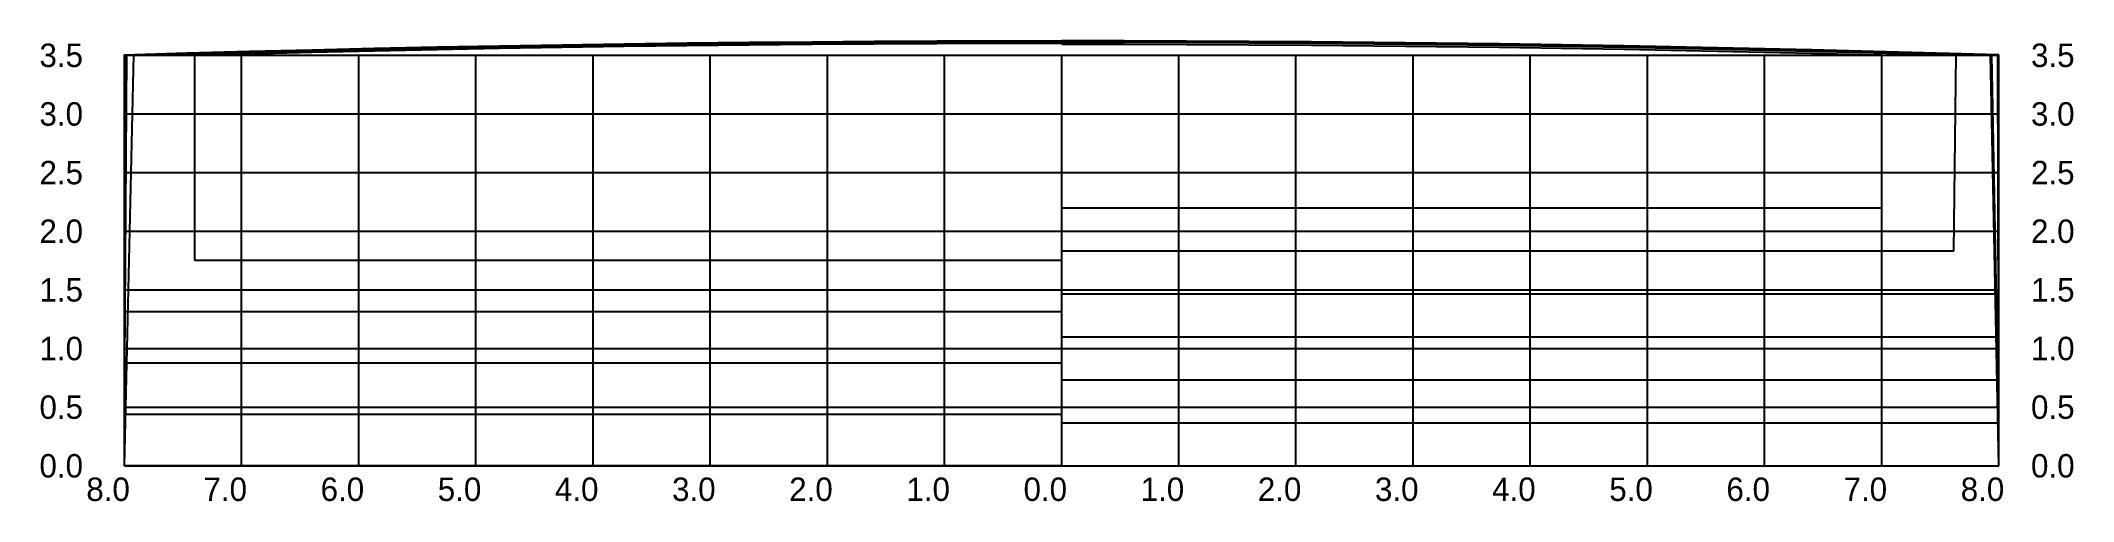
# Model space of a CAD drawing. Header units: metres. Extents: x -87 to 86, y -3 to 36.
import ezdxf

# ---------------------------------------------------------------- set-up
doc = ezdxf.new("R2010")
doc.units = ezdxf.units.M

msp = doc.modelspace()

# ---------------------------------------------------------------- linework, layer by layer
for p, q in [((-80, 35.044), (-74.667, 35.199)), ((-80, 35.043), (-74.667, 35.198)), ((-80, 35.012), (-74.667, 35.167)), ((-80, 35.011), (-74.667, 35.166)), ((-80, 35.001), (-74.667, 35.156)), ((-80, 35), (-74.667, 35.155)), ((-80, 35), (-74.667, 35.155)), ((-80, 35), (-80, 35.044)), ((-80, 35), (-80, 35.043)), ((-80, 35), (-80, 35.012)), ((-80, 35), (-80, 35.011)), ((-80, 35), (-80, 35.001)), ((-80, 13.125), (-80, 35)), ((-80, 8.75), (-80, 35)), ((-80, 4.375), (-79.807, 35)), ((-80, 0.002), (-79.21, 35)), ((-80, 0), (-79.21, 35)), ((-80, 0), (-80, 35)), ((-80, 0), (-80, 35)), ((-80, 0), (-79.917, 35)), ((-80, 0), (-79.888, 35)), ((-80, 0), (-80, 35)), ((-80, 35), (-80, 35)), ((-80, 0), (-80, 35)), ((-80, 0), (-79.998, 35)), ((-80, 0), (-79.993, 35)), ((-80, 0), (-80, 35)), ((-80, 35), (80, 35)), ((-80, 35), (80, 35)), ((-80, 0), (-80, 35)), ((-80, 0), (-80, 35)), ((-79.998, 35), (-74.667, 35.155)), ((-79.993, 35), (-74.667, 35.154)), ((-79.917, 35), (-74.667, 35.152)), ((-79.888, 35), (-74.667, 35.151)), ((-79.807, 35), (-74.667, 35.149)), ((-79.21, 35), (-74.667, 35.132)), ((-79.21, 35), (-74.667, 35.132)), ((-74.667, 35.199), (-69.333, 35.343)), ((-74.667, 35.198), (-69.333, 35.342)), ((-74.667, 35.167), (-69.333, 35.311)), ((-74.667, 35.166), (-69.333, 35.31)), ((-74.667, 35.156), (-69.333, 35.3)), ((-74.667, 35.155), (-69.333, 35.299)), ((-74.667, 35.155), (-69.333, 35.299)), ((-74.667, 35.155), (-69.333, 35.299)), ((-74.667, 35.154), (-69.333, 35.298)), ((-74.667, 35.152), (-69.333, 35.296)), ((-74.667, 35.151), (-69.333, 35.295)), ((-74.667, 35.149), (-69.333, 35.293)), ((-74.667, 35.132), (-69.333, 35.276)), ((-74.667, 35.132), (-69.333, 35.276)), ((-74.005, 35), (-69.333, 35.126)), ((-74.005, 17.498), (-74.005, 35)), ((-70, 0), (-70, 35)), ((-69.333, 35.343), (-64, 35.476)), ((-69.333, 35.342), (-64, 35.475)), ((-69.333, 35.311), (-64, 35.444)), ((-69.333, 35.31), (-64, 35.443)), ((-69.333, 35.3), (-64, 35.433)), ((-69.333, 35.299), (-64, 35.432)), ((-69.333, 35.299), (-64, 35.432)), ((-69.333, 35.298), (-64, 35.432)), ((-69.333, 35.299), (-64, 35.432)), ((-69.333, 35.296), (-64, 35.43)), ((-69.333, 35.295), (-64, 35.429)), ((-69.333, 35.293), (-64, 35.426)), ((-69.333, 35.276), (-64, 35.409)), ((-69.333, 35.276), (-64, 35.409)), ((-69.333, 35.126), (-64, 35.259)), ((-64, 35.476), (-58.667, 35.599)), ((-64, 35.475), (-58.667, 35.598)), ((-64, 35.444), (-58.667, 35.567)), ((-64, 35.443), (-58.667, 35.566)), ((-64, 35.433), (-58.667, 35.556)), ((-64, 35.432), (-58.667, 35.555)), ((-64, 35.432), (-58.667, 35.555)), ((-64, 35.432), (-58.667, 35.555)), ((-64, 35.432), (-58.667, 35.554)), ((-64, 35.43), (-58.667, 35.552)), ((-64, 35.429), (-58.667, 35.551)), ((-64, 35.426), (-58.667, 35.549)), ((-64, 35.409), (-58.667, 35.532)), ((-64, 35.409), (-58.667, 35.532)), ((-64, 35.259), (-58.667, 35.382)), ((-60, 0), (-60, 35)), ((-58.667, 35.599), (-53.333, 35.711)), ((-58.667, 35.598), (-53.333, 35.71)), ((-58.667, 35.567), (-53.333, 35.679)), ((-58.667, 35.566), (-53.333, 35.678)), ((-58.667, 35.556), (-53.333, 35.668)), ((-58.667, 35.555), (-53.333, 35.667)), ((-58.667, 35.555), (-53.333, 35.667)), ((-58.667, 35.555), (-53.333, 35.667)), ((-58.667, 35.554), (-53.333, 35.666)), ((-58.667, 35.552), (-53.333, 35.664)), ((-58.667, 35.551), (-53.333, 35.663)), ((-58.667, 35.549), (-53.333, 35.661)), ((-58.667, 35.532), (-53.333, 35.644)), ((-58.667, 35.532), (-53.333, 35.644)), ((-58.667, 35.382), (-53.333, 35.494)), ((-53.333, 35.711), (-48, 35.812)), ((-53.333, 35.71), (-48, 35.811)), ((-53.333, 35.679), (-48, 35.78)), ((-53.333, 35.678), (-48, 35.779)), ((-53.333, 35.668), (-48, 35.769)), ((-53.333, 35.667), (-48, 35.768)), ((-53.333, 35.667), (-48, 35.768)), ((-53.333, 35.666), (-48, 35.768)), ((-53.333, 35.667), (-48, 35.768)), ((-53.333, 35.664), (-48, 35.766)), ((-53.333, 35.663), (-48, 35.765)), ((-53.333, 35.661), (-48, 35.762)), ((-53.333, 35.644), (-48, 35.745)), ((-53.333, 35.644), (-48, 35.745)), ((-53.333, 35.494), (-48, 35.595)), ((-50, 0), (-50, 35)), ((-48, 35.812), (-42.667, 35.903)), ((-48, 35.811), (-42.667, 35.902)), ((-48, 35.78), (-42.667, 35.871)), ((-48, 35.779), (-42.667, 35.87)), ((-48, 35.769), (-42.667, 35.86)), ((-48, 35.768), (-42.667, 35.859)), ((-48, 35.768), (-42.667, 35.859)), ((-48, 35.768), (-42.667, 35.859)), ((-48, 35.768), (-42.667, 35.858)), ((-48, 35.766), (-42.667, 35.856)), ((-48, 35.765), (-42.667, 35.855)), ((-48, 35.762), (-42.667, 35.853)), ((-48, 35.745), (-42.667, 35.836)), ((-48, 35.745), (-42.667, 35.836)), ((-48, 35.595), (-42.667, 35.686)), ((-42.667, 35.903), (-37.333, 35.983)), ((-42.667, 35.902), (-37.333, 35.982)), ((-42.667, 35.871), (-37.333, 35.951)), ((-42.667, 35.87), (-37.333, 35.95)), ((-42.667, 35.86), (-37.333, 35.94)), ((-42.667, 35.859), (-37.333, 35.939)), ((-42.667, 35.859), (-37.333, 35.939)), ((-42.667, 35.859), (-37.333, 35.939)), ((-42.667, 35.858), (-37.333, 35.938)), ((-42.667, 35.856), (-37.333, 35.936)), ((-42.667, 35.855), (-37.333, 35.935)), ((-42.667, 35.853), (-37.333, 35.933)), ((-42.667, 35.836), (-37.333, 35.916)), ((-42.667, 35.836), (-37.333, 35.916)), ((-42.667, 35.686), (-37.333, 35.766)), ((-40, 0), (-40, 35)), ((-37.333, 35.983), (-32, 36.052)), ((-37.333, 35.982), (-32, 36.051)), ((-37.333, 35.951), (-32, 36.02)), ((-37.333, 35.95), (-32, 36.019)), ((-37.333, 35.94), (-32, 36.009)), ((-37.333, 35.939), (-32, 36.008)), ((-37.333, 35.939), (-32, 36.008)), ((-37.333, 35.938), (-32, 36.008)), ((-37.333, 35.939), (-32, 36.008)), ((-37.333, 35.936), (-32, 36.006)), ((-37.333, 35.935), (-32, 36.005)), ((-37.333, 35.933), (-32, 36.002)), ((-37.333, 35.916), (-32, 35.985)), ((-37.333, 35.916), (-32, 35.985)), ((-37.333, 35.766), (-32, 35.835)), ((-32, 36.052), (-26.667, 36.111)), ((-32, 36.051), (-26.667, 36.11)), ((-32, 36.02), (-26.667, 36.079)), ((-32, 36.019), (-26.667, 36.078)), ((-32, 36.009), (-26.667, 36.068)), ((-32, 36.008), (-26.667, 36.067)), ((-32, 36.008), (-26.667, 36.067)), ((-32, 36.008), (-26.667, 36.067)), ((-32, 36.008), (-26.667, 36.066)), ((-32, 36.006), (-26.667, 36.064)), ((-32, 36.005), (-26.667, 36.063)), ((-32, 36.002), (-26.667, 36.061)), ((-32, 35.985), (-26.667, 36.044)), ((-32, 35.985), (-26.667, 36.044)), ((-32, 35.835), (-26.667, 35.894)), ((-30, 0), (-30, 35)), ((-26.667, 36.111), (-21.333, 36.159)), ((-26.667, 36.11), (-21.333, 36.158)), ((-26.667, 36.079), (-21.333, 36.127)), ((-26.667, 36.078), (-21.333, 36.126)), ((-26.667, 36.068), (-21.333, 36.116)), ((-26.667, 36.067), (-21.333, 36.115)), ((-26.667, 36.067), (-21.333, 36.115)), ((-26.667, 36.067), (-21.333, 36.115)), ((-26.667, 36.066), (-21.333, 36.114)), ((-26.667, 36.064), (-21.333, 36.112)), ((-26.667, 36.063), (-21.333, 36.111)), ((-26.667, 36.061), (-21.333, 36.109)), ((-26.667, 36.044), (-21.333, 36.092)), ((-26.667, 36.044), (-21.333, 36.092)), ((-26.667, 35.894), (-21.333, 35.942)), ((-21.333, 36.159), (-16, 36.196)), ((-21.333, 36.158), (-16, 36.195)), ((-21.333, 36.127), (-16, 36.164)), ((-21.333, 36.126), (-16, 36.163)), ((-21.333, 36.116), (-16, 36.153)), ((-21.333, 36.115), (-16, 36.152)), ((-21.333, 36.115), (-16, 36.152)), ((-21.333, 36.114), (-16, 36.152)), ((-21.333, 36.115), (-16, 36.152)), ((-21.333, 36.112), (-16, 36.15)), ((-21.333, 36.111), (-16, 36.149)), ((-21.333, 36.109), (-16, 36.146)), ((-21.333, 36.092), (-16, 36.129)), ((-21.333, 36.092), (-16, 36.129)), ((-21.333, 35.942), (-16, 35.979)), ((-20, 0), (-20, 35)), ((-16, 36.196), (-10.667, 36.223)), ((-16, 36.195), (-10.667, 36.222)), ((-16, 36.164), (-10.667, 36.191)), ((-16, 36.163), (-10.667, 36.19)), ((-16, 36.153), (-10.667, 36.18)), ((-16, 36.152), (-10.667, 36.179)), ((-16, 36.152), (-10.667, 36.179)), ((-16, 36.152), (-10.667, 36.179)), ((-16, 36.152), (-10.667, 36.178)), ((-16, 36.15), (-10.667, 36.176)), ((-16, 36.149), (-10.667, 36.175)), ((-16, 36.146), (-10.667, 36.173)), ((-16, 36.129), (-10.667, 36.156)), ((-16, 36.129), (-10.667, 36.156)), ((-16, 35.979), (-10.667, 36.006)), ((-10.667, 36.223), (-5.333, 36.239)), ((-10.667, 36.222), (-5.333, 36.238)), ((-10.667, 36.191), (-5.333, 36.207)), ((-10.667, 36.19), (-5.333, 36.206)), ((-10.667, 36.18), (-5.333, 36.196)), ((-10.667, 36.179), (-5.333, 36.195)), ((-10.667, 36.179), (-5.333, 36.195)), ((-10.667, 36.179), (-5.333, 36.195)), ((-10.667, 36.178), (-5.333, 36.194)), ((-10.667, 36.176), (-5.333, 36.192)), ((-10.667, 36.175), (-5.333, 36.191)), ((-10.667, 36.173), (-5.333, 36.189)), ((-10.667, 36.156), (-5.333, 36.172)), ((-10.667, 36.156), (-5.333, 36.172)), ((-10.667, 36.006), (-5.333, 36.022)), ((-10, 0), (-10, 35)), ((-5.333, 36.239), (0, 36.244)), ((-5.333, 36.238), (0, 36.243)), ((-5.333, 36.207), (0, 36.212)), ((-5.333, 36.206), (0, 36.211)), ((-5.333, 36.196), (0, 36.201)), ((-5.333, 36.195), (0, 36.2)), ((-5.333, 36.195), (0, 36.2)), ((-5.333, 36.194), (0, 36.2)), ((-5.333, 36.195), (0, 36.2)), ((-5.333, 36.192), (0, 36.198)), ((-5.333, 36.191), (0, 36.197)), ((-5.333, 36.189), (0, 36.194)), ((-5.333, 36.172), (0, 36.177)), ((-5.333, 36.172), (0, 36.177)), ((-5.333, 36.022), (0, 36.027)), ((5.333, 36.227), (0, 36.233)), ((5.333, 36.224), (0, 36.229)), ((5.333, 36.207), (0, 36.213)), ((5.333, 36.204), (0, 36.209)), ((5.333, 36.196), (0, 36.202)), ((5.333, 36.196), (0, 36.201)), ((5.333, 36.195), (0, 36.201)), ((5.333, 36.195), (0, 36.2)), ((5.333, 36.195), (0, 36.2)), ((5.333, 36.192), (0, 36.197)), ((5.333, 36.192), (0, 36.197)), ((5.333, 36.177), (0, 36.183)), ((5.333, 36.174), (0, 36.18)), ((5.333, 36.174), (0, 36.18)), ((5.333, 36.089), (0, 36.094)), ((5.333, 35.914), (0, 35.919)), ((0, 0), (0, 35)), ((0, 0), (0, 35)), ((10.667, 36.211), (5.333, 36.227)), ((10.667, 36.208), (5.333, 36.224)), ((10.667, 36.191), (5.333, 36.207)), ((10.667, 36.188), (5.333, 36.204)), ((10.667, 36.18), (5.333, 36.196)), ((10.667, 36.18), (5.333, 36.196)), ((10.667, 36.179), (5.333, 36.195)), ((10.667, 36.179), (5.333, 36.195)), ((10.667, 36.179), (5.333, 36.195)), ((10.667, 36.176), (5.333, 36.192)), ((10.667, 36.176), (5.333, 36.192)), ((10.667, 36.161), (5.333, 36.177)), ((10.667, 36.158), (5.333, 36.174)), ((10.667, 36.158), (5.333, 36.174)), ((10.667, 36.073), (5.333, 36.089)), ((10.667, 35.898), (5.333, 35.914)), ((10, 0), (10, 35)), ((16, 36.185), (10.667, 36.211)), ((16, 36.181), (10.667, 36.208)), ((16, 36.165), (10.667, 36.191)), ((16, 36.161), (10.667, 36.188)), ((16, 36.153), (10.667, 36.18)), ((16, 36.154), (10.667, 36.18)), ((16, 36.152), (10.667, 36.179)), ((16, 36.152), (10.667, 36.179)), ((16, 36.153), (10.667, 36.179)), ((16, 36.149), (10.667, 36.176)), ((16, 36.149), (10.667, 36.176)), ((16, 36.135), (10.667, 36.161)), ((16, 36.132), (10.667, 36.158)), ((16, 36.132), (10.667, 36.158)), ((16, 36.046), (10.667, 36.073)), ((16, 35.871), (10.667, 35.898)), ((21.333, 36.147), (16, 36.185)), ((21.333, 36.144), (16, 36.181)), ((21.333, 36.127), (16, 36.165)), ((21.333, 36.124), (16, 36.161)), ((21.333, 36.116), (16, 36.154)), ((21.333, 36.116), (16, 36.153)), ((21.333, 36.115), (16, 36.153)), ((21.333, 36.115), (16, 36.152)), ((21.333, 36.115), (16, 36.152)), ((21.333, 36.112), (16, 36.149)), ((21.333, 36.112), (16, 36.149)), ((21.333, 36.097), (16, 36.135)), ((21.333, 36.094), (16, 36.132)), ((21.333, 36.094), (16, 36.132)), ((21.333, 36.009), (16, 36.046)), ((21.333, 35.834), (16, 35.871)), ((20, 0), (20, 35)), ((26.667, 36.099), (21.333, 36.147)), ((26.667, 36.096), (21.333, 36.144)), ((26.667, 36.079), (21.333, 36.127)), ((26.667, 36.076), (21.333, 36.124)), ((26.667, 36.068), (21.333, 36.116)), ((26.667, 36.068), (21.333, 36.116)), ((26.667, 36.067), (21.333, 36.115)), ((26.667, 36.067), (21.333, 36.115)), ((26.667, 36.067), (21.333, 36.115)), ((26.667, 36.064), (21.333, 36.112)), ((26.667, 36.064), (21.333, 36.112)), ((26.667, 36.049), (21.333, 36.097)), ((26.667, 36.046), (21.333, 36.094)), ((26.667, 36.046), (21.333, 36.094)), ((26.667, 35.961), (21.333, 36.009)), ((26.667, 35.786), (21.333, 35.834)), ((32, 36.041), (26.667, 36.099)), ((32, 36.037), (26.667, 36.096)), ((32, 36.021), (26.667, 36.079)), ((32, 36.017), (26.667, 36.076)), ((32, 36.009), (26.667, 36.068)), ((32, 36.01), (26.667, 36.068)), ((32, 36.008), (26.667, 36.067)), ((32, 36.008), (26.667, 36.067)), ((32, 36.009), (26.667, 36.067)), ((32, 36.005), (26.667, 36.064)), ((32, 36.005), (26.667, 36.064)), ((32, 35.991), (26.667, 36.049)), ((32, 35.988), (26.667, 36.046)), ((32, 35.988), (26.667, 36.046)), ((32, 35.902), (26.667, 35.961)), ((32, 35.727), (26.667, 35.786)), ((30, 0), (30, 35)), ((37.333, 35.971), (32, 36.041)), ((37.333, 35.968), (32, 36.037)), ((37.333, 35.951), (32, 36.021)), ((37.333, 35.948), (32, 36.017)), ((37.333, 35.94), (32, 36.01)), ((37.333, 35.94), (32, 36.009)), ((37.333, 35.939), (32, 36.009)), ((37.333, 35.939), (32, 36.008)), ((37.333, 35.939), (32, 36.008)), ((37.333, 35.936), (32, 36.005)), ((37.333, 35.936), (32, 36.005)), ((37.333, 35.921), (32, 35.991)), ((37.333, 35.918), (32, 35.988)), ((37.333, 35.918), (32, 35.988)), ((37.333, 35.833), (32, 35.902)), ((37.333, 35.658), (32, 35.727)), ((42.667, 35.891), (37.333, 35.971)), ((42.667, 35.888), (37.333, 35.968)), ((42.667, 35.871), (37.333, 35.951)), ((42.667, 35.868), (37.333, 35.948)), ((42.667, 35.86), (37.333, 35.94)), ((42.667, 35.86), (37.333, 35.94)), ((42.667, 35.859), (37.333, 35.939)), ((42.667, 35.859), (37.333, 35.939)), ((42.667, 35.859), (37.333, 35.939)), ((42.667, 35.856), (37.333, 35.936)), ((42.667, 35.856), (37.333, 35.936)), ((42.667, 35.841), (37.333, 35.921)), ((42.667, 35.838), (37.333, 35.918)), ((42.667, 35.838), (37.333, 35.918)), ((42.667, 35.753), (37.333, 35.833)), ((42.667, 35.578), (37.333, 35.658)), ((40, 0), (40, 35)), ((48, 35.801), (42.667, 35.891)), ((48, 35.797), (42.667, 35.888)), ((48, 35.781), (42.667, 35.871)), ((48, 35.777), (42.667, 35.868)), ((48, 35.769), (42.667, 35.86)), ((48, 35.77), (42.667, 35.86)), ((48, 35.768), (42.667, 35.859)), ((48, 35.768), (42.667, 35.859)), ((48, 35.769), (42.667, 35.859)), ((48, 35.765), (42.667, 35.856)), ((48, 35.765), (42.667, 35.856)), ((48, 35.751), (42.667, 35.841)), ((48, 35.748), (42.667, 35.838)), ((48, 35.748), (42.667, 35.838)), ((48, 35.662), (42.667, 35.753)), ((48, 35.487), (42.667, 35.578)), ((53.333, 35.699), (48, 35.801)), ((53.333, 35.696), (48, 35.797)), ((53.333, 35.679), (48, 35.781)), ((53.333, 35.676), (48, 35.777)), ((53.333, 35.668), (48, 35.77)), ((53.333, 35.668), (48, 35.769)), ((53.333, 35.667), (48, 35.769)), ((53.333, 35.667), (48, 35.768)), ((53.333, 35.667), (48, 35.768)), ((53.333, 35.664), (48, 35.765)), ((53.333, 35.664), (48, 35.765)), ((53.333, 35.649), (48, 35.751)), ((53.333, 35.646), (48, 35.748)), ((53.333, 35.646), (48, 35.748)), ((53.333, 35.561), (48, 35.662)), ((53.333, 35.386), (48, 35.487)), ((50, 0), (50, 35)), ((58.667, 35.587), (53.333, 35.699)), ((58.667, 35.584), (53.333, 35.696)), ((58.667, 35.567), (53.333, 35.679)), ((58.667, 35.564), (53.333, 35.676)), ((58.667, 35.556), (53.333, 35.668)), ((58.667, 35.556), (53.333, 35.668)), ((58.667, 35.555), (53.333, 35.667)), ((58.667, 35.555), (53.333, 35.667)), ((58.667, 35.555), (53.333, 35.667)), ((58.667, 35.552), (53.333, 35.664)), ((58.667, 35.552), (53.333, 35.664)), ((58.667, 35.537), (53.333, 35.649)), ((58.667, 35.534), (53.333, 35.646)), ((58.667, 35.534), (53.333, 35.646)), ((58.667, 35.449), (53.333, 35.561)), ((58.667, 35.274), (53.333, 35.386)), ((64, 35.465), (58.667, 35.587)), ((64, 35.461), (58.667, 35.584)), ((64, 35.445), (58.667, 35.567)), ((64, 35.441), (58.667, 35.564)), ((64, 35.433), (58.667, 35.556)), ((64, 35.434), (58.667, 35.556)), ((64, 35.432), (58.667, 35.555)), ((64, 35.432), (58.667, 35.555)), ((64, 35.433), (58.667, 35.555)), ((64, 35.429), (58.667, 35.552)), ((64, 35.429), (58.667, 35.552)), ((64, 35.415), (58.667, 35.537)), ((64, 35.412), (58.667, 35.534)), ((64, 35.412), (58.667, 35.534)), ((64, 35.326), (58.667, 35.449)), ((64, 35.151), (58.667, 35.274)), ((60, 0), (60, 35)), ((69.333, 35.331), (64, 35.465)), ((69.333, 35.328), (64, 35.461)), ((69.333, 35.311), (64, 35.445)), ((69.333, 35.308), (64, 35.441)), ((69.333, 35.3), (64, 35.434)), ((69.333, 35.3), (64, 35.433)), ((69.333, 35.299), (64, 35.433)), ((69.333, 35.299), (64, 35.432)), ((69.333, 35.299), (64, 35.432)), ((69.333, 35.296), (64, 35.429)), ((69.333, 35.296), (64, 35.429)), ((69.333, 35.281), (64, 35.415)), ((69.333, 35.278), (64, 35.412)), ((69.333, 35.278), (64, 35.412)), ((69.333, 35.193), (64, 35.326)), ((69.333, 35.018), (64, 35.151)), ((74.667, 35.187), (69.333, 35.331)), ((74.667, 35.184), (69.333, 35.328)), ((74.667, 35.167), (69.333, 35.311)), ((74.667, 35.164), (69.333, 35.308)), ((74.667, 35.156), (69.333, 35.3)), ((74.667, 35.156), (69.333, 35.3)), ((74.667, 35.155), (69.333, 35.299)), ((74.667, 35.155), (69.333, 35.299)), ((74.667, 35.155), (69.333, 35.299)), ((74.667, 35.152), (69.333, 35.296)), ((74.667, 35.152), (69.333, 35.296)), ((74.667, 35.137), (69.333, 35.281)), ((74.667, 35.134), (69.333, 35.278)), ((74.667, 35.134), (69.333, 35.278)), ((74.667, 35.049), (69.333, 35.193)), ((70.005, 35), (69.333, 35.018)), ((70, 0), (70, 35)), ((70.005, 21.997), (70.005, 35)), ((80, 35.033), (74.667, 35.187)), ((80, 35.029), (74.667, 35.184)), ((80, 35.013), (74.667, 35.167)), ((80, 35.009), (74.667, 35.164)), ((80, 35.001), (74.667, 35.156)), ((80, 35.002), (74.667, 35.156)), ((79.995, 35), (74.667, 35.155)), ((79.997, 35), (74.667, 35.155)), ((80, 35.001), (74.667, 35.155)), ((79.908, 35), (74.667, 35.152)), ((79.908, 35), (74.667, 35.152)), ((79.399, 35), (74.667, 35.137)), ((79.298, 35), (74.667, 35.134)), ((79.298, 35), (74.667, 35.134)), ((76.355, 35), (74.667, 35.049)), ((76.167, 18.335), (76.355, 35)), ((80, 0), (79.298, 35)), ((80, 0.003), (79.298, 35)), ((80, 3.669), (79.399, 35)), ((80, 0), (79.908, 35)), ((80, 0), (79.908, 35)), ((80, 0), (79.995, 35)), ((80, 0), (79.997, 35)), ((80, 35), (80, 35.033)), ((80, 35), (80, 35.029)), ((80, 35), (80, 35.013)), ((80, 35), (80, 35.009)), ((80, 35), (80, 35.002)), ((80, 35), (80, 35.001)), ((80, 35), (80, 35.001)), ((80, 0), (80, 35)), ((80, 0), (80, 35)), ((80, 0), (80, 35)), ((80, 0), (80, 35)), ((80, 7.338), (80, 35)), ((80, 11.001), (80, 35)), ((80, 14.664), (80, 35)), ((80, 0), (80, 35)), ((80, 0), (80, 35)), ((-80, 30), (80, 30)), ((-80, 25), (80, 25)), ((0, 21.997), (70.005, 21.997)), ((-80, 20), (80, 20)), ((0, 17.498), (-74.005, 17.498)), ((0, 18.335), (76.167, 18.335)), ((-80, 15), (80, 15)), ((0, 14.664), (80, 14.664)), ((0, 13.125), (-80, 13.125)), ((0, 11.001), (80, 11.001)), ((-80, 10), (80, 10)), ((0, 8.75), (-80, 8.75)), ((0, 7.338), (80, 7.338)), ((-80, 5), (80, 5)), ((0, 4.375), (-80, 4.375)), ((0, 3.669), (80, 3.669)), ((0, 0.002), (-80, 0.002)), ((0, 0), (-80, 0)), ((0, 0), (-80, 0)), ((0, 0), (-80, 0)), ((0, 0), (-80, 0)), ((0, 0), (-80, 0)), ((0, 0), (-80, 0)), ((0, 0), (-80, 0)), ((0, 0), (-80, 0)), ((0, 0), (-80, 0)), ((0, 0), (-80, 0)), ((-80, 0), (80, 0)), ((0, 0.003), (80, 0.003)), ((0, 0), (80, 0)), ((0, 0), (80, 0)), ((0, 0), (80, 0)), ((0, 0), (80, 0)), ((0, 0), (80, 0)), ((0, 0), (80, 0)), ((0, 0), (80, 0)), ((0, 0), (80, 0)), ((0, 0), (80, 0))]:
    msp.add_line(p, q)

# ---------------------------------------------------------------- texts
for s, p in [(' 3.5   ', (-88, 34)), (' 3.5   ', (82, 34)), (' 3.0   ', (-88, 29)), (' 3.0   ', (82, 29)), (' 2.5   ', (-88, 24)), (' 2.5   ', (82, 24)), (' 2.0   ', (-88, 19)), (' 2.0   ', (82, 19)), (' 1.5   ', (-88, 14)), (' 1.5   ', (82, 14)), (' 1.0   ', (-88, 9)), (' 1.0   ', (82, 9)), (' 0.5   ', (-88, 4)), (' 0.5   ', (82, 4)), (' 0.0   ', (-88, -1)), (' 0.0   ', (82, -1)), (' 8.0   ', (-84, -3)), (' 7.0   ', (-74, -3)), (' 6.0   ', (-64, -3)), (' 5.0   ', (-54, -3)), (' 4.0   ', (-44, -3)), (' 3.0   ', (-34, -3)), (' 2.0   ', (-24, -3)), (' 1.0   ', (-14, -3)), (' 0.0   ', (-4, -3)), (' 1.0   ', (6, -3)), (' 2.0   ', (16, -3)), (' 3.0   ', (26, -3)), (' 4.0   ', (36, -3)), (' 5.0   ', (46, -3)), (' 6.0   ', (56, -3)), (' 7.0   ', (66, -3)), (' 8.0   ', (76, -3))]:
    msp.add_text(s, height=2).set_placement(p)

doc.saveas('drawing.dxf')
